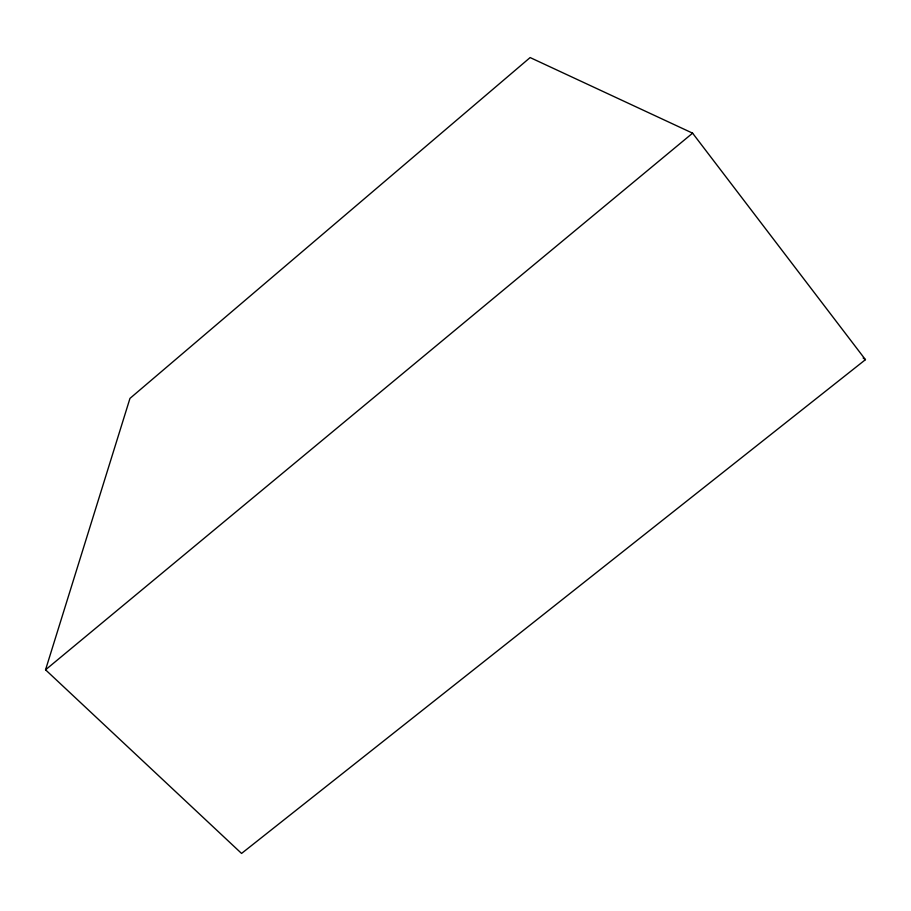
<?xml version="1.0" encoding="UTF-8"?>
<svg xmlns="http://www.w3.org/2000/svg" width="911" height="911" viewBox="0 0 911 911"><rect width="100%" height="100%" fill="white"/><g stroke="black" fill="none" stroke-linecap="round" stroke-linejoin="round"><path stroke-width="1.37" d="M45.55 669.813L129.966 398.392L530.134 57.564L692.599 133.165L865.45 359.663L241.563 853.436L45.55 669.813L692.599 133.165M863.138 358.012L865.45 359.663"/></g></svg>
